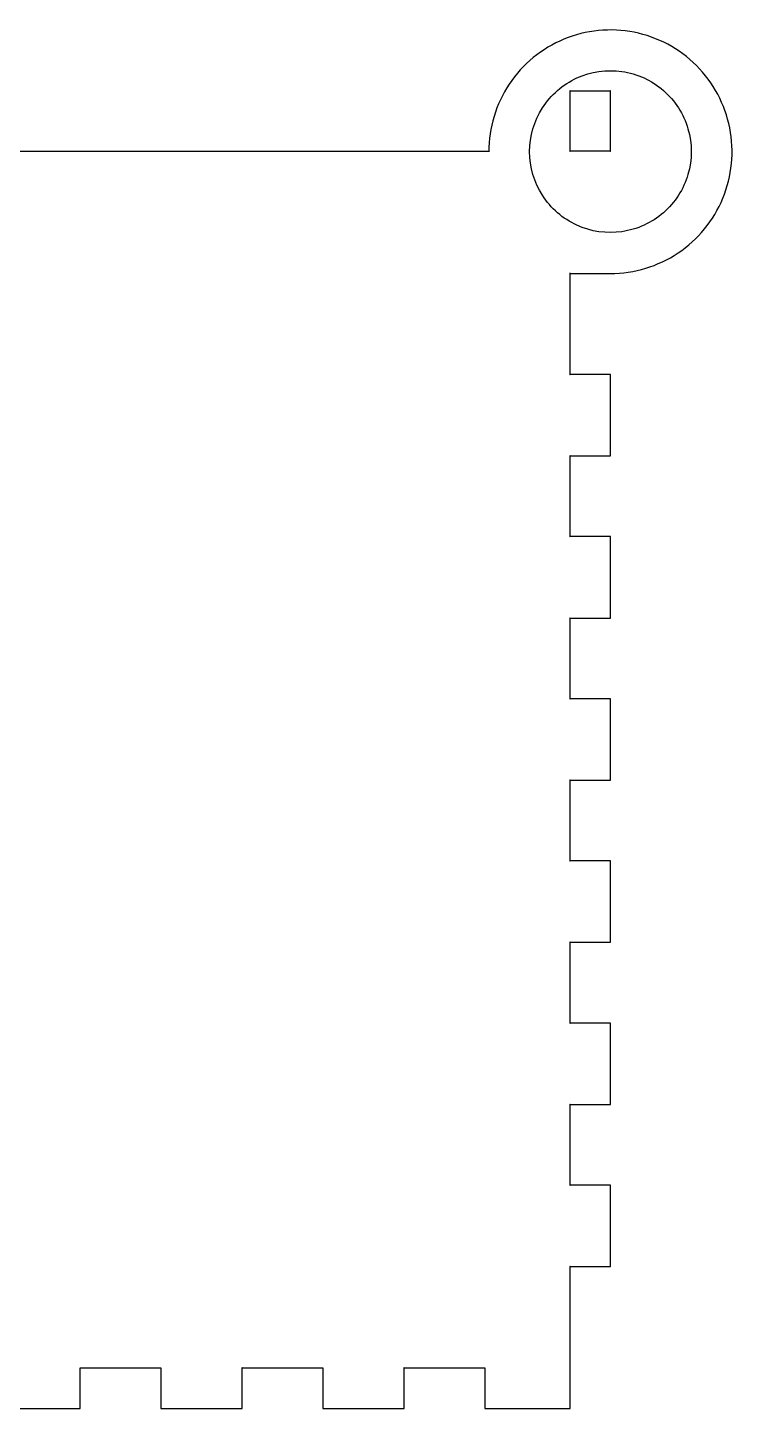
# Model space of a CAD drawing. Extents: x 5 to 509, y -8625 to -7917.
# Drawn here: x 175.6 to 262.9, y -8087.4 to -7917.1 of the extents above; entities that cross this region are included whole.
import ezdxf

# ---------------------------------------------------------------- set-up
doc = ezdxf.new("R2010")
doc.units = 0
doc.layers.add('Corps', color=7, linetype='CONTINUOUS')

msp = doc.modelspace()

# ---------------------------------------------------------------- linework, layer by layer
at = {"layer": 'Corps', "color": 7}
for p, q in [((242.585016, -7924.89722), (247.585016, -7924.89722)), ((242.604516, -7932.36152), (242.604516, -7924.87722)), ((247.565516, -7924.87722), (247.565516, -7932.36152)), ((247.585016, -7932.34152), (242.585016, -7932.34152)), ((232.581076, -7932.37822), (11.581111, -7932.37822)), ((242.585016, -7947.38162), (242.585016, -7947.38162)), ((242.585016, -7947.42062), (247.585016, -7947.42062)), ((242.604516, -7959.90162), (242.604516, -7947.40162)), ((247.585016, -7959.88162), (242.585016, -7959.88162)), ((247.604516, -7969.90162), (247.604516, -7959.90162)), ((242.585016, -7969.92162), (247.585016, -7969.92162)), ((242.604516, -7979.90162), (242.604516, -7969.90162)), ((247.585016, -7979.88162), (242.585016, -7979.88162)), ((247.604516, -7989.90162), (247.604516, -7979.90162)), ((242.585016, -7989.92162), (247.585016, -7989.92162)), ((242.604516, -7999.90162), (242.604516, -7989.90162)), ((247.585016, -7999.88162), (242.585016, -7999.88162)), ((247.604516, -8009.90162), (247.604516, -7999.90162)), ((242.585016, -8009.92162), (247.585016, -8009.92162)), ((242.604516, -8019.90162), (242.604516, -8009.90162)), ((247.585016, -8019.88162), (242.585016, -8019.88162)), ((247.604516, -8029.90162), (247.604516, -8019.90162)), ((242.585016, -8029.92162), (247.585016, -8029.92162)), ((242.604516, -8039.90162), (242.604516, -8029.90162)), ((247.585016, -8039.88162), (242.585016, -8039.88162)), ((247.604516, -8049.90172), (247.604516, -8039.90162)), ((242.585016, -8049.92072), (247.585016, -8049.92072)), ((242.604516, -8059.90172), (242.604516, -8049.90172)), ((247.585016, -8059.88172), (242.585016, -8059.88172)), ((247.604516, -8069.90172), (247.604516, -8059.90172)), ((242.585016, -8069.92072), (247.585016, -8069.92072)), ((242.604516, -8082.40172), (242.604516, -8069.90172)), ((182.085016, -8082.42072), (192.085016, -8082.42072)), ((182.104516, -8087.40172), (182.104516, -8082.40172)), ((192.065516, -8082.40172), (192.065516, -8087.40172)), ((202.085016, -8082.42072), (212.085016, -8082.42072)), ((202.104516, -8087.40172), (202.104516, -8082.40172)), ((212.065516, -8082.40172), (212.065516, -8087.40172)), ((222.085016, -8082.42072), (232.085016, -8082.42072)), ((222.104516, -8087.40172), (222.104516, -8082.40172)), ((232.065516, -8082.40172), (232.065516, -8087.40172)), ((242.604516, -8087.40172), (242.604516, -8082.40172)), ((172.085016, -8087.42072), (182.085016, -8087.42072)), ((192.085016, -8087.42072), (202.085016, -8087.42072)), ((212.085016, -8087.42072), (222.085016, -8087.42072)), ((232.085016, -8087.42072), (242.585016, -8087.42072))]:
    msp.add_line(p, q, dxfattribs=at)
for points in [[(241.835016, -7918.52222), (239.088916, -7919.65892), (236.745166, -7921.58472), (235.092826, -7924.05342)], [(250.514696, -7917.66672), (247.600636, -7917.08862), (244.581106, -7917.38552), (241.835016, -7918.52222)], [(258.206106, -7921.77612), (256.104546, -7919.67452), (253.428766, -7918.24492), (250.514696, -7917.66672)], [(262.315486, -7929.46752), (261.737356, -7926.55342), (260.303766, -7923.87772), (258.206106, -7921.77612)], [(239.190486, -7926.98712), (240.225636, -7925.37772), (241.698296, -7924.10032), (243.440486, -7923.30352)], [(243.440486, -7923.30352), (245.182666, -7922.51052), (247.112356, -7922.22932), (249.006886, -7922.50272)], [(249.006886, -7922.50272), (250.901416, -7922.77612), (252.674856, -7923.58472), (254.120166, -7924.83862)], [(235.092826, -7924.05342), (233.440476, -7926.52222), (232.561576, -7929.42842), (232.561576, -7932.39722)], [(242.604516, -7924.87722), (242.604516, -7924.88922), (242.596516, -7924.89722), (242.585016, -7924.89722)], [(247.585016, -7924.89722), (247.573316, -7924.89722), (247.565516, -7924.88722), (247.565516, -7924.87722)], [(254.120166, -7924.83862), (255.565486, -7926.09252), (256.620166, -7927.73322), (257.159236, -7929.56912)], [(237.604546, -7932.38162), (237.604546, -7930.46752), (238.155326, -7928.59642), (239.190486, -7926.98712)], [(257.159236, -7929.56912), (257.698296, -7931.40502), (257.698296, -7933.35822), (257.159236, -7935.19412)], [(261.460026, -7938.14722), (262.596736, -7935.40112), (262.893606, -7932.38162), (262.315486, -7929.46752)], [(242.585016, -7932.34152), (242.596716, -7932.34152), (242.604516, -7932.35152), (242.604516, -7932.36152)], [(247.565516, -7932.36152), (247.565516, -7932.34952), (247.573516, -7932.34152), (247.585016, -7932.34152)], [(232.561576, -7932.39722), (232.561576, -7932.38522), (232.569576, -7932.37822), (232.581076, -7932.37822)], [(239.190486, -7937.77612), (238.155326, -7936.16682), (237.604546, -7934.29572), (237.604546, -7932.38162)], [(257.159236, -7935.19412), (256.620166, -7937.03002), (255.565486, -7938.67072), (254.120166, -7939.92462)], [(243.440486, -7941.45972), (241.698296, -7940.66682), (240.225636, -7939.38552), (239.190486, -7937.77612)], [(255.928766, -7944.88942), (258.397516, -7943.23702), (260.323296, -7940.89332), (261.460026, -7938.14722)], [(254.120166, -7939.92462), (252.674856, -7941.17852), (250.897516, -7941.98712), (249.006886, -7942.26052)], [(249.006886, -7942.26052), (247.112356, -7942.53392), (245.182666, -7942.26052), (243.440486, -7941.45972)], [(247.585016, -7947.42062), (250.553766, -7947.42062), (253.460016, -7946.53782), (255.928766, -7944.88942)], [(242.585016, -7947.38162), (242.612316, -7947.38162), (242.612316, -7947.42062), (242.585016, -7947.42062)], [(242.604516, -7947.40162), (242.604516, -7947.38962), (242.596516, -7947.38162), (242.585016, -7947.38162)], [(242.585016, -7959.88162), (242.596716, -7959.88162), (242.604516, -7959.89162), (242.604516, -7959.90162)], [(247.604516, -7959.90162), (247.604516, -7959.88962), (247.596516, -7959.88162), (247.585016, -7959.88162)], [(242.604516, -7969.90162), (242.604516, -7969.91362), (242.596516, -7969.92162), (242.585016, -7969.92162)], [(247.585016, -7969.92162), (247.596716, -7969.92162), (247.604516, -7969.91162), (247.604516, -7969.90162)], [(242.585016, -7979.88162), (242.596716, -7979.88162), (242.604516, -7979.89162), (242.604516, -7979.90162)], [(247.604516, -7979.90162), (247.604516, -7979.88962), (247.596516, -7979.88162), (247.585016, -7979.88162)], [(242.604516, -7989.90162), (242.604516, -7989.91362), (242.596516, -7989.92162), (242.585016, -7989.92162)], [(247.585016, -7989.92162), (247.596716, -7989.92162), (247.604516, -7989.91162), (247.604516, -7989.90162)], [(242.585016, -7999.88162), (242.596716, -7999.88162), (242.604516, -7999.89162), (242.604516, -7999.90162)], [(247.604516, -7999.90162), (247.604516, -7999.88962), (247.596516, -7999.88162), (247.585016, -7999.88162)], [(242.604516, -8009.90162), (242.604516, -8009.91362), (242.596516, -8009.92162), (242.585016, -8009.92162)], [(247.585016, -8009.92162), (247.596716, -8009.92162), (247.604516, -8009.91162), (247.604516, -8009.90162)], [(242.585016, -8019.88162), (242.596716, -8019.88162), (242.604516, -8019.89162), (242.604516, -8019.90162)], [(247.604516, -8019.90162), (247.604516, -8019.88962), (247.596516, -8019.88162), (247.585016, -8019.88162)], [(242.604516, -8029.90162), (242.604516, -8029.91362), (242.596516, -8029.92162), (242.585016, -8029.92162)], [(247.585016, -8029.92162), (247.596716, -8029.92162), (247.604516, -8029.91162), (247.604516, -8029.90162)], [(242.585016, -8039.88162), (242.596716, -8039.88162), (242.604516, -8039.89162), (242.604516, -8039.90162)], [(247.604516, -8039.90162), (247.604516, -8039.88962), (247.596516, -8039.88162), (247.585016, -8039.88162)], [(242.604516, -8049.90172), (242.604516, -8049.91372), (242.596516, -8049.92072), (242.585016, -8049.92072)], [(247.585016, -8049.92072), (247.596716, -8049.92072), (247.604516, -8049.91072), (247.604516, -8049.90172)], [(242.585016, -8059.88172), (242.596716, -8059.88172), (242.604516, -8059.89172), (242.604516, -8059.90172)], [(247.604516, -8059.90172), (247.604516, -8059.88972), (247.596516, -8059.88172), (247.585016, -8059.88172)], [(242.604516, -8069.90172), (242.604516, -8069.91372), (242.596516, -8069.92072), (242.585016, -8069.92072)], [(247.585016, -8069.92072), (247.596716, -8069.92072), (247.604516, -8069.91072), (247.604516, -8069.90172)], [(182.104516, -8082.40172), (182.104516, -8082.41372), (182.096516, -8082.42072), (182.085016, -8082.42072)], [(192.085016, -8082.42072), (192.073316, -8082.42072), (192.065516, -8082.41072), (192.065516, -8082.40172)], [(202.104516, -8082.40172), (202.104516, -8082.41372), (202.096516, -8082.42072), (202.085016, -8082.42072)], [(212.085016, -8082.42072), (212.073316, -8082.42072), (212.065516, -8082.41072), (212.065516, -8082.40172)], [(222.104516, -8082.40172), (222.104516, -8082.41372), (222.096516, -8082.42072), (222.085016, -8082.42072)], [(232.085016, -8082.42072), (232.073316, -8082.42072), (232.065516, -8082.41072), (232.065516, -8082.40172)], [(182.085016, -8087.42072), (182.096716, -8087.42072), (182.104516, -8087.41072), (182.104516, -8087.40172)], [(192.065516, -8087.40172), (192.065516, -8087.41372), (192.073516, -8087.42072), (192.085016, -8087.42072)], [(202.085016, -8087.42072), (202.096716, -8087.42072), (202.104516, -8087.41072), (202.104516, -8087.40172)], [(212.065516, -8087.40172), (212.065516, -8087.41372), (212.073516, -8087.42072), (212.085016, -8087.42072)], [(222.085016, -8087.42072), (222.096716, -8087.42072), (222.104516, -8087.41072), (222.104516, -8087.40172)], [(232.065516, -8087.40172), (232.065516, -8087.41372), (232.073516, -8087.42072), (232.085016, -8087.42072)], [(242.585016, -8087.42072), (242.596716, -8087.42072), (242.604516, -8087.41072), (242.604516, -8087.40172)]]:
    msp.add_open_spline(points, degree=3, dxfattribs=at)

doc.saveas('drawing.dxf')
